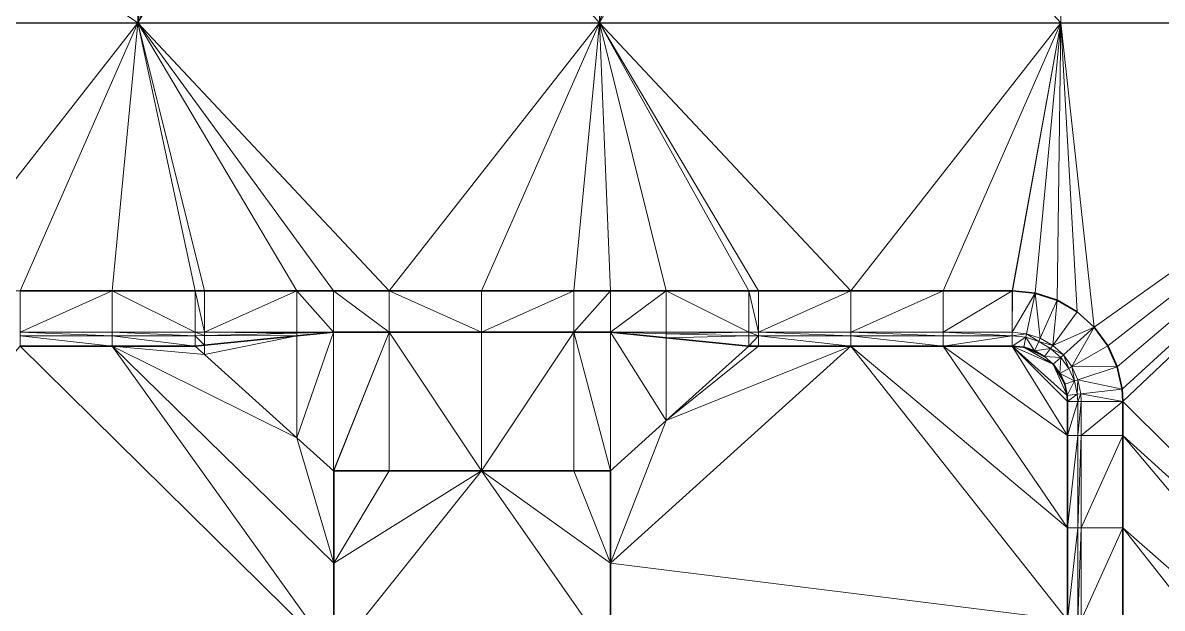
# Model space of a CAD drawing. Header units: metres. Extents: x 246428 to 246884, y 7418966 to 7419490.
# Drawn here: x 246678.76 to 246691.11, y 7419373.87 to 7419380.21 of the extents above; entities that cross this region are included whole.
import ezdxf

# ---------------------------------------------------------------- set-up
doc = ezdxf.new("R2010")
doc.units = ezdxf.units.M
doc.linetypes.add('blank name', pattern=[0])
doc.linetypes.add('HIDDEN', pattern=[9.525, 6.35, -3.175])
doc.layers.add('_12D_UNMAPPED', color=7, linetype='Continuous')
doc.layers.add('GRADELINES', color=250, linetype='HIDDEN', lineweight=25)
doc.layers.add('MISC_PATHS', color=7, linetype='Continuous', lineweight=35)
for name, color, linetype, lineweight, true_color in [('KERB_BACK', 7, 'Continuous', 35, 0x5fd2ff), ('KERB_LINE', 7, 'Continuous', 18, 0xb9b9b9), ('KERB_LIP', 7, 'Continuous', 35, 0x5fd2ff), ('KERB_TOP', 7, 'Continuous', 18, 0xb9b9b9)]:
    doc.layers.add(name, color=color, linetype=linetype, lineweight=lineweight, true_color=true_color)

msp = doc.modelspace()

# ---------------------------------------------------------------- linework, layer by layer
at = {"layer": '_12D_UNMAPPED', "color": 1, "linetype": 'blank name', "lineweight": 0}
for points in [[(246680.629, 7419376.705, 34.604), (246680.629, 7419376.705, 34.604), (246680.629, 7419376.815, 34.604), (246680.629, 7419376.855, 34.454), (246680.629, 7419377.305, 34.479)], [(246680.732, 7419376.613, 34.606), (246680.732, 7419376.716, 34.595), (246680.732, 7419376.818, 34.595), (246680.732, 7419376.855, 34.456), (246680.732, 7419377.305, 34.481)], [(246681.732, 7419375.713, 34.624), (246681.732, 7419376.816, 34.514), (246681.732, 7419376.845, 34.514), (246681.732, 7419376.855, 34.474), (246681.732, 7419377.305, 34.499)], [(246682.129, 7419375.355, 34.631), (246682.129, 7419376.855, 34.481), (246682.129, 7419376.855, 34.481), (246682.129, 7419376.855, 34.481), (246682.129, 7419377.305, 34.506)], [(246682.129, 7419375.355, 34.631), (246682.129, 7419376.855, 34.481), (246682.129, 7419376.855, 34.481), (246682.129, 7419376.855, 34.481), (246682.129, 7419377.305, 34.506)], [(246682.732, 7419375.355, 34.642), (246682.732, 7419376.855, 34.492), (246682.732, 7419376.855, 34.492), (246682.732, 7419376.855, 34.492), (246682.732, 7419377.305, 34.517)], [(246683.732, 7419375.355, 34.66), (246683.732, 7419376.855, 34.51), (246683.732, 7419376.855, 34.51), (246683.732, 7419376.855, 34.51), (246683.732, 7419377.305, 34.535)], [(246684.732, 7419375.355, 34.679), (246684.732, 7419376.855, 34.529), (246684.732, 7419376.855, 34.529), (246684.732, 7419376.855, 34.529), (246684.732, 7419377.305, 34.554)], [(246685.129, 7419375.355, 34.686), (246685.129, 7419376.855, 34.536), (246685.129, 7419376.855, 34.536), (246685.129, 7419376.855, 34.536), (246685.129, 7419377.305, 34.561)], [(246685.129, 7419375.355, 34.686), (246685.129, 7419376.855, 34.536), (246685.129, 7419376.855, 34.536), (246685.129, 7419376.855, 34.536), (246685.129, 7419377.305, 34.561)], [(246685.732, 7419375.898, 34.697), (246685.732, 7419376.795, 34.607), (246685.732, 7419376.839, 34.607), (246685.732, 7419376.855, 34.547), (246685.732, 7419377.305, 34.572)], [(246686.629, 7419376.705, 34.713), (246686.629, 7419376.705, 34.713), (246686.629, 7419376.815, 34.713), (246686.629, 7419376.855, 34.563), (246686.629, 7419377.305, 34.588)]]:
    msp.add_polyline3d(points, dxfattribs=at)
at = {"layer": '_12D_UNMAPPED', "color": 3, "linetype": 'blank name', "lineweight": 0}
for points in [[(246680.008, 7419383.555, 34.53), (246680.008, 7419380.205, 34.496), (246675.008, 7419383.555, 34.439)], [(246680.008, 7419380.205, 34.496), (246675.008, 7419380.205, 34.405), (246675.008, 7419383.555, 34.439)], [(246680.008, 7419380.205, 34.496), (246680.008, 7419383.555, 34.53), (246680.329, 7419383.555, 34.536)], [(246680.008, 7419380.205, 34.496), (246680.329, 7419383.555, 34.536), (246680.582, 7419383.555, 34.54)], [(246680.008, 7419380.205, 34.496), (246680.582, 7419383.555, 34.54), (246681.582, 7419383.555, 34.559)], [(246685.008, 7419380.205, 34.588), (246680.008, 7419380.205, 34.496), (246682.029, 7419383.555, 34.567)], [(246680.008, 7419380.205, 34.496), (246681.582, 7419383.555, 34.559), (246682.029, 7419383.555, 34.567)], [(246685.008, 7419380.205, 34.588), (246682.029, 7419383.555, 34.567), (246685.008, 7419383.555, 34.621)], [(246685.008, 7419380.205, 34.588), (246685.229, 7419383.555, 34.625), (246686.045, 7419383.555, 34.64)], [(246685.008, 7419380.205, 34.588), (246685.008, 7419383.555, 34.621), (246685.229, 7419383.555, 34.625)], [(246685.008, 7419380.205, 34.588), (246686.045, 7419383.555, 34.64), (246686.929, 7419383.555, 34.656)], [(246690.008, 7419380.205, 34.679), (246685.008, 7419380.205, 34.588), (246686.929, 7419383.555, 34.656)], [(246690.008, 7419383.555, 34.712), (246690.008, 7419380.205, 34.679), (246686.929, 7419383.555, 34.656)], [(246695.008, 7419380.205, 34.77), (246690.008, 7419383.555, 34.712), (246695.008, 7419383.555, 34.804)], [(246695.008, 7419380.205, 34.77), (246690.008, 7419380.205, 34.679), (246690.008, 7419383.555, 34.712)], [(246675.008, 7419380.205, 34.405), (246680.008, 7419380.205, 34.496), (246677.732, 7419377.305, 34.426)], [(246680.008, 7419380.205, 34.496), (246678.732, 7419377.305, 34.444), (246677.732, 7419377.305, 34.426)], [(246680.008, 7419380.205, 34.496), (246679.732, 7419377.305, 34.462), (246678.732, 7419377.305, 34.444)], [(246680.008, 7419380.205, 34.496), (246680.629, 7419377.305, 34.479), (246679.732, 7419377.305, 34.462)], [(246680.008, 7419380.205, 34.496), (246681.732, 7419377.305, 34.499), (246680.732, 7419377.305, 34.481)], [(246680.008, 7419380.205, 34.496), (246682.129, 7419377.305, 34.506), (246682.129, 7419377.305, 34.506)], [(246680.008, 7419380.205, 34.496), (246685.008, 7419380.205, 34.588), (246682.732, 7419377.305, 34.517)], [(246680.008, 7419380.205, 34.496), (246682.732, 7419377.305, 34.517), (246682.129, 7419377.305, 34.506)], [(246680.008, 7419380.205, 34.496), (246682.129, 7419377.305, 34.506), (246681.732, 7419377.305, 34.499)], [(246680.008, 7419380.205, 34.496), (246680.732, 7419377.305, 34.481), (246680.629, 7419377.305, 34.479)], [(246680.008, 7419380.205, 34.496), (246680.629, 7419377.305, 34.479), (246680.629, 7419377.305, 34.479)], [(246685.008, 7419380.205, 34.588), (246683.732, 7419377.305, 34.535), (246682.732, 7419377.305, 34.517)], [(246683.732, 7419377.305, 34.535), (246685.008, 7419380.205, 34.588), (246684.732, 7419377.305, 34.554)], [(246685.008, 7419380.205, 34.588), (246685.129, 7419377.305, 34.561), (246684.732, 7419377.305, 34.554)], [(246685.008, 7419380.205, 34.588), (246690.008, 7419380.205, 34.679), (246687.732, 7419377.305, 34.608)], [(246685.008, 7419380.205, 34.588), (246687.732, 7419377.305, 34.608), (246686.732, 7419377.305, 34.59)], [(246685.008, 7419380.205, 34.588), (246686.732, 7419377.305, 34.59), (246686.629, 7419377.305, 34.588)], [(246685.008, 7419380.205, 34.588), (246686.629, 7419377.305, 34.588), (246686.629, 7419377.305, 34.588)], [(246685.008, 7419380.205, 34.588), (246686.629, 7419377.305, 34.588), (246685.732, 7419377.305, 34.572)], [(246685.008, 7419380.205, 34.588), (246685.732, 7419377.305, 34.572), (246685.129, 7419377.305, 34.561)], [(246685.008, 7419380.205, 34.588), (246685.129, 7419377.305, 34.561), (246685.129, 7419377.305, 34.561)], [(246690.008, 7419380.205, 34.679), (246688.732, 7419377.305, 34.627), (246687.732, 7419377.305, 34.608)], [(246690.008, 7419380.205, 34.679), (246689.479, 7419377.305, 34.64), (246688.732, 7419377.305, 34.627)], [(246690.008, 7419380.205, 34.679), (246689.482, 7419377.305, 34.64), (246689.479, 7419377.305, 34.64)], [(246690.008, 7419380.205, 34.679), (246689.73, 7419377.279, 34.645), (246689.482, 7419377.305, 34.64)], [(246690.008, 7419380.205, 34.679), (246689.967, 7419377.202, 34.648), (246689.73, 7419377.279, 34.645)], [(246690.008, 7419380.205, 34.679), (246690.184, 7419377.077, 34.651), (246689.967, 7419377.202, 34.648)], [(246690.008, 7419380.205, 34.679), (246695.008, 7419380.205, 34.77), (246690.369, 7419376.91, 34.652)], [(246690.008, 7419380.205, 34.679), (246690.369, 7419376.91, 34.652), (246690.184, 7419377.077, 34.651)], [(246695.008, 7419380.205, 34.77), (246690.517, 7419376.709, 34.653), (246690.369, 7419376.91, 34.652)], [(246695.008, 7419380.205, 34.77), (246690.619, 7419376.481, 34.652), (246690.517, 7419376.709, 34.653)], [(246695.008, 7419380.205, 34.77), (246690.672, 7419376.238, 34.651), (246690.619, 7419376.481, 34.652)], [(246695.008, 7419380.205, 34.77), (246690.679, 7419376.105, 34.65), (246690.672, 7419376.238, 34.651)], [(246695.008, 7419380.205, 34.77), (246694.911, 7419371.905, 34.685), (246690.679, 7419376.105, 34.65)], [(246679.732, 7419377.305, 34.462), (246679.732, 7419376.855, 34.437), (246678.732, 7419376.855, 34.419)], [(246678.732, 7419377.305, 34.444), (246679.732, 7419377.305, 34.462), (246678.732, 7419376.855, 34.419)], [(246679.732, 7419377.305, 34.462), (246680.629, 7419377.305, 34.479), (246680.629, 7419376.855, 34.454)], [(246679.732, 7419377.305, 34.462), (246680.629, 7419376.855, 34.454), (246679.732, 7419376.855, 34.437)], [(246680.629, 7419377.305, 34.479), (246680.629, 7419377.305, 34.479), (246680.629, 7419376.855, 34.454)], [(246680.629, 7419377.305, 34.479), (246680.732, 7419377.305, 34.481), (246680.732, 7419376.855, 34.456)], [(246680.629, 7419377.305, 34.479), (246680.732, 7419376.855, 34.456), (246680.629, 7419376.855, 34.454)], [(246680.629, 7419377.305, 34.479), (246680.629, 7419376.855, 34.454), (246680.629, 7419376.855, 34.454)], [(246680.732, 7419377.305, 34.481), (246681.732, 7419377.305, 34.499), (246680.732, 7419376.855, 34.456)], [(246681.732, 7419377.305, 34.499), (246681.732, 7419376.855, 34.474), (246680.732, 7419376.855, 34.456)], [(246681.732, 7419376.855, 34.474), (246681.732, 7419377.305, 34.499), (246682.129, 7419376.855, 34.481)], [(246681.732, 7419377.305, 34.499), (246682.129, 7419377.305, 34.506), (246682.129, 7419376.855, 34.481)], [(246682.129, 7419377.305, 34.506), (246682.129, 7419377.305, 34.506), (246682.129, 7419376.855, 34.481)], [(246682.129, 7419377.305, 34.506), (246682.732, 7419377.305, 34.517), (246682.732, 7419376.855, 34.492)], [(246682.129, 7419377.305, 34.506), (246682.129, 7419376.855, 34.481), (246682.129, 7419376.855, 34.481)], [(246682.129, 7419377.305, 34.506), (246682.732, 7419376.855, 34.492), (246682.129, 7419376.855, 34.481)], [(246682.732, 7419377.305, 34.517), (246683.732, 7419377.305, 34.535), (246683.732, 7419376.855, 34.51)], [(246682.732, 7419377.305, 34.517), (246683.732, 7419376.855, 34.51), (246682.732, 7419376.855, 34.492)], [(246683.732, 7419376.855, 34.51), (246683.732, 7419377.305, 34.535), (246684.732, 7419377.305, 34.554)], [(246683.732, 7419376.855, 34.51), (246684.732, 7419377.305, 34.554), (246684.732, 7419376.855, 34.529)], [(246684.732, 7419377.305, 34.554), (246685.129, 7419377.305, 34.561), (246684.732, 7419376.855, 34.529)], [(246685.129, 7419377.305, 34.561), (246685.129, 7419376.855, 34.536), (246684.732, 7419376.855, 34.529)], [(246685.129, 7419377.305, 34.561), (246685.732, 7419377.305, 34.572), (246685.129, 7419376.855, 34.536)], [(246685.732, 7419377.305, 34.572), (246685.732, 7419376.855, 34.547), (246685.129, 7419376.855, 34.536)], [(246685.129, 7419377.305, 34.561), (246685.129, 7419377.305, 34.561), (246685.129, 7419376.855, 34.536)], [(246685.129, 7419377.305, 34.561), (246685.129, 7419376.855, 34.536), (246685.129, 7419376.855, 34.536)], [(246685.732, 7419377.305, 34.572), (246686.629, 7419377.305, 34.588), (246686.629, 7419376.855, 34.563)], [(246685.732, 7419377.305, 34.572), (246686.629, 7419376.855, 34.563), (246685.732, 7419376.855, 34.547)], [(246686.629, 7419377.305, 34.588), (246686.732, 7419377.305, 34.59), (246686.732, 7419376.855, 34.565)], [(246686.629, 7419377.305, 34.588), (246686.629, 7419377.305, 34.588), (246686.629, 7419376.855, 34.563)], [(246686.629, 7419377.305, 34.588), (246686.732, 7419376.855, 34.565), (246686.629, 7419376.855, 34.563)], [(246686.629, 7419377.305, 34.588), (246686.629, 7419376.855, 34.563), (246686.629, 7419376.855, 34.563)], [(246686.732, 7419377.305, 34.59), (246687.732, 7419377.305, 34.608), (246686.732, 7419376.855, 34.565)], [(246687.732, 7419377.305, 34.608), (246687.732, 7419376.855, 34.583), (246686.732, 7419376.855, 34.565)], [(246687.732, 7419377.305, 34.608), (246688.732, 7419377.305, 34.627), (246687.732, 7419376.855, 34.583)], [(246688.732, 7419377.305, 34.627), (246688.732, 7419376.855, 34.602), (246687.732, 7419376.855, 34.583)], [(246689.479, 7419377.305, 34.64), (246689.479, 7419376.855, 34.615), (246688.732, 7419376.855, 34.602)], [(246688.732, 7419377.305, 34.627), (246689.479, 7419377.305, 34.64), (246688.732, 7419376.855, 34.602)], [(246689.479, 7419377.305, 34.64), (246689.482, 7419377.305, 34.64), (246689.479, 7419376.855, 34.615)], [(246689.482, 7419377.305, 34.64), (246689.481, 7419376.855, 34.615), (246689.479, 7419376.855, 34.615)], [(246689.482, 7419377.305, 34.64), (246689.73, 7419377.279, 34.645), (246689.481, 7419376.855, 34.615)], [(246689.73, 7419377.279, 34.645), (246689.636, 7419376.839, 34.62), (246689.481, 7419376.855, 34.615)], [(246689.73, 7419377.279, 34.645), (246689.784, 7419376.791, 34.623), (246689.636, 7419376.839, 34.62)], [(246689.73, 7419377.279, 34.645), (246689.967, 7419377.202, 34.648), (246689.784, 7419376.791, 34.623)], [(246689.967, 7419377.202, 34.648), (246689.92, 7419376.713, 34.626), (246689.784, 7419376.791, 34.623)], [(246689.967, 7419377.202, 34.648), (246690.184, 7419377.077, 34.651), (246689.92, 7419376.713, 34.626)], [(246690.184, 7419377.077, 34.651), (246690.369, 7419376.91, 34.652), (246689.92, 7419376.713, 34.626)], [(246690.369, 7419376.91, 34.652), (246690.036, 7419376.609, 34.627), (246689.92, 7419376.713, 34.626)], [(246690.369, 7419376.91, 34.652), (246690.128, 7419376.483, 34.628), (246690.036, 7419376.609, 34.627)], [(246690.369, 7419376.91, 34.652), (246690.517, 7419376.709, 34.653), (246690.128, 7419376.483, 34.628)], [(246678.732, 7419376.855, 34.419), (246679.732, 7419376.815, 34.587), (246678.732, 7419376.815, 34.569)], [(246678.732, 7419376.855, 34.419), (246679.732, 7419376.855, 34.437), (246679.732, 7419376.815, 34.587)], [(246678.732, 7419376.815, 34.569), (246679.732, 7419376.705, 34.587), (246678.732, 7419376.705, 34.569)], [(246678.732, 7419376.815, 34.569), (246679.732, 7419376.815, 34.587), (246679.732, 7419376.705, 34.587)], [(246679.732, 7419376.855, 34.437), (246680.629, 7419376.815, 34.604), (246679.732, 7419376.815, 34.587)], [(246679.732, 7419376.855, 34.437), (246680.629, 7419376.855, 34.454), (246680.629, 7419376.815, 34.604)], [(246679.732, 7419376.815, 34.587), (246680.629, 7419376.705, 34.604), (246679.732, 7419376.705, 34.587)], [(246679.732, 7419376.815, 34.587), (246680.629, 7419376.815, 34.604), (246680.629, 7419376.705, 34.604)], [(246680.629, 7419376.855, 34.454), (246680.629, 7419376.855, 34.454), (246680.629, 7419376.815, 34.604)], [(246680.629, 7419376.855, 34.454), (246680.732, 7419376.855, 34.456), (246680.732, 7419376.818, 34.595)], [(246680.629, 7419376.855, 34.454), (246680.732, 7419376.818, 34.595), (246680.629, 7419376.815, 34.604)], [(246680.629, 7419376.855, 34.454), (246680.629, 7419376.815, 34.604), (246680.629, 7419376.815, 34.604)], [(246680.629, 7419376.815, 34.604), (246680.732, 7419376.818, 34.595), (246680.732, 7419376.716, 34.595)], [(246680.629, 7419376.815, 34.604), (246680.629, 7419376.815, 34.604), (246680.629, 7419376.705, 34.604)], [(246680.629, 7419376.815, 34.604), (246680.732, 7419376.716, 34.595), (246680.629, 7419376.705, 34.604)], [(246680.629, 7419376.815, 34.604), (246680.629, 7419376.705, 34.604), (246680.629, 7419376.705, 34.604)], [(246680.732, 7419376.855, 34.456), (246681.732, 7419376.845, 34.514), (246680.732, 7419376.818, 34.595)], [(246680.732, 7419376.855, 34.456), (246681.732, 7419376.855, 34.474), (246681.732, 7419376.845, 34.514)], [(246680.732, 7419376.818, 34.595), (246681.732, 7419376.845, 34.514), (246681.732, 7419376.816, 34.514)], [(246680.732, 7419376.818, 34.595), (246681.732, 7419376.816, 34.514), (246680.732, 7419376.716, 34.595)], [(246680.732, 7419376.716, 34.595), (246681.732, 7419376.816, 34.514), (246680.732, 7419376.613, 34.606)], [(246681.732, 7419376.816, 34.514), (246681.732, 7419375.713, 34.624), (246680.732, 7419376.613, 34.606)], [(246681.732, 7419376.855, 34.474), (246682.129, 7419376.855, 34.481), (246681.732, 7419376.845, 34.514)], [(246681.732, 7419376.845, 34.514), (246682.129, 7419376.855, 34.481), (246681.732, 7419376.816, 34.514)], [(246681.732, 7419376.816, 34.514), (246682.129, 7419376.855, 34.481), (246681.732, 7419375.713, 34.624)], [(246682.129, 7419376.855, 34.481), (246682.129, 7419375.355, 34.631), (246681.732, 7419375.713, 34.624)], [(246682.129, 7419376.855, 34.481), (246681.732, 7419376.816, 34.514), (246682.129, 7419376.855, 34.481)], [(246682.129, 7419376.855, 34.481), (246682.129, 7419376.855, 34.481), (246682.129, 7419376.855, 34.481)], [(246682.129, 7419376.855, 34.481), (246682.129, 7419376.855, 34.481), (246682.129, 7419375.355, 34.631)], [(246682.129, 7419376.855, 34.481), (246682.732, 7419376.855, 34.492), (246682.129, 7419375.355, 34.631)], [(246682.129, 7419375.355, 34.631), (246682.129, 7419375.355, 34.631), (246682.129, 7419376.855, 34.481)], [(246682.129, 7419375.355, 34.631), (246682.732, 7419376.855, 34.492), (246682.13, 7419375.355, 34.631)], [(246682.732, 7419376.855, 34.492), (246682.129, 7419376.855, 34.481), (246682.732, 7419376.855, 34.492)], [(246682.732, 7419376.855, 34.492), (246682.129, 7419376.855, 34.481), (246682.129, 7419376.855, 34.481)], [(246682.129, 7419376.855, 34.481), (246682.129, 7419376.855, 34.481), (246682.129, 7419376.855, 34.481)], [(246682.732, 7419376.855, 34.492), (246682.732, 7419375.355, 34.642), (246682.13, 7419375.355, 34.631)], [(246683.732, 7419376.855, 34.51), (246682.732, 7419376.855, 34.492), (246683.732, 7419376.855, 34.51)], [(246682.732, 7419376.855, 34.492), (246683.732, 7419376.855, 34.51), (246683.732, 7419375.355, 34.66)], [(246682.732, 7419376.855, 34.492), (246683.732, 7419375.355, 34.66), (246682.732, 7419375.355, 34.642)], [(246683.732, 7419376.855, 34.51), (246682.732, 7419376.855, 34.492), (246682.732, 7419376.855, 34.492)], [(246684.732, 7419376.855, 34.529), (246683.732, 7419376.855, 34.51), (246684.732, 7419376.855, 34.529)], [(246683.732, 7419376.855, 34.51), (246683.732, 7419376.855, 34.51), (246684.732, 7419376.855, 34.529)], [(246683.732, 7419375.355, 34.66), (246683.732, 7419376.855, 34.51), (246684.732, 7419376.855, 34.529)], [(246683.732, 7419375.355, 34.66), (246684.732, 7419376.855, 34.529), (246684.732, 7419375.355, 34.679)], [(246684.732, 7419376.855, 34.529), (246685.129, 7419376.855, 34.536), (246685.129, 7419375.355, 34.686)], [(246684.732, 7419376.855, 34.529), (246685.129, 7419375.355, 34.686), (246684.732, 7419375.355, 34.679)], [(246685.129, 7419376.855, 34.536), (246684.732, 7419376.855, 34.529), (246685.129, 7419376.855, 34.536)], [(246685.129, 7419376.855, 34.536), (246684.732, 7419376.855, 34.529), (246684.732, 7419376.855, 34.529)], [(246685.129, 7419376.855, 34.536), (246685.129, 7419376.855, 34.536), (246685.129, 7419376.855, 34.536)], [(246685.732, 7419376.795, 34.607), (246685.129, 7419376.855, 34.536), (246685.732, 7419376.839, 34.607)], [(246685.129, 7419376.855, 34.536), (246685.129, 7419376.855, 34.536), (246685.129, 7419376.855, 34.536)], [(246685.129, 7419376.855, 34.536), (246685.129, 7419376.855, 34.536), (246685.732, 7419376.795, 34.607)], [(246685.129, 7419376.855, 34.536), (246685.129, 7419376.855, 34.536), (246685.129, 7419376.855, 34.536)], [(246685.732, 7419376.795, 34.607), (246685.129, 7419376.855, 34.536), (246685.129, 7419376.855, 34.536)], [(246685.129, 7419376.855, 34.536), (246685.129, 7419376.855, 34.536), (246685.129, 7419376.855, 34.536)], [(246685.129, 7419375.355, 34.686), (246685.129, 7419376.855, 34.536), (246685.732, 7419375.898, 34.697)], [(246685.129, 7419375.355, 34.686), (246685.129, 7419376.855, 34.536), (246685.129, 7419375.355, 34.686)], [(246685.129, 7419376.855, 34.536), (246685.732, 7419376.795, 34.607), (246685.129, 7419376.855, 34.536)], [(246685.129, 7419376.855, 34.536), (246685.732, 7419376.795, 34.607), (246685.732, 7419375.898, 34.697)], [(246685.129, 7419376.855, 34.536), (246685.129, 7419376.855, 34.536), (246685.129, 7419375.355, 34.686)], [(246685.129, 7419376.855, 34.536), (246685.129, 7419376.855, 34.536), (246685.129, 7419376.855, 34.536)], [(246685.129, 7419376.855, 34.536), (246685.732, 7419376.855, 34.547), (246685.732, 7419376.839, 34.607)], [(246685.129, 7419376.855, 34.536), (246685.732, 7419376.839, 34.607), (246685.129, 7419376.855, 34.536)], [(246685.732, 7419376.855, 34.547), (246686.629, 7419376.855, 34.563), (246685.732, 7419376.839, 34.607)], [(246686.629, 7419376.855, 34.563), (246686.629, 7419376.815, 34.713), (246685.732, 7419376.839, 34.607)], [(246685.732, 7419376.839, 34.607), (246686.629, 7419376.815, 34.713), (246685.732, 7419376.795, 34.607)], [(246685.732, 7419376.795, 34.607), (246686.629, 7419376.815, 34.713), (246686.629, 7419376.705, 34.713)], [(246685.732, 7419376.795, 34.607), (246686.629, 7419376.705, 34.713), (246685.732, 7419375.898, 34.697)], [(246686.629, 7419376.855, 34.563), (246686.629, 7419376.855, 34.563), (246686.629, 7419376.815, 34.713)], [(246686.629, 7419376.855, 34.563), (246686.732, 7419376.855, 34.565), (246686.732, 7419376.815, 34.715)], [(246686.629, 7419376.855, 34.563), (246686.732, 7419376.815, 34.715), (246686.629, 7419376.815, 34.713)], [(246686.629, 7419376.855, 34.563), (246686.629, 7419376.815, 34.713), (246686.629, 7419376.815, 34.713)], [(246686.732, 7419376.815, 34.715), (246686.732, 7419376.705, 34.715), (246686.629, 7419376.705, 34.713)], [(246686.629, 7419376.815, 34.713), (246686.732, 7419376.815, 34.715), (246686.629, 7419376.705, 34.713)], [(246686.629, 7419376.815, 34.713), (246686.629, 7419376.815, 34.713), (246686.629, 7419376.705, 34.713)], [(246686.732, 7419376.855, 34.565), (246687.732, 7419376.855, 34.583), (246687.732, 7419376.815, 34.733)], [(246686.732, 7419376.855, 34.565), (246687.732, 7419376.815, 34.733), (246686.732, 7419376.815, 34.715)], [(246686.732, 7419376.815, 34.715), (246687.732, 7419376.815, 34.733), (246687.732, 7419376.705, 34.733)], [(246686.732, 7419376.815, 34.715), (246687.732, 7419376.705, 34.733), (246686.732, 7419376.705, 34.715)], [(246687.732, 7419376.855, 34.583), (246688.732, 7419376.855, 34.602), (246688.732, 7419376.815, 34.752)], [(246687.732, 7419376.855, 34.583), (246688.732, 7419376.815, 34.752), (246687.732, 7419376.815, 34.733)], [(246687.732, 7419376.815, 34.733), (246688.732, 7419376.815, 34.752), (246688.732, 7419376.705, 34.752)], [(246687.732, 7419376.815, 34.733), (246688.732, 7419376.705, 34.752), (246687.732, 7419376.705, 34.733)], [(246688.732, 7419376.855, 34.602), (246689.479, 7419376.815, 34.765), (246688.732, 7419376.815, 34.752)], [(246688.732, 7419376.855, 34.602), (246689.479, 7419376.855, 34.615), (246689.479, 7419376.815, 34.765)], [(246689.479, 7419376.815, 34.765), (246689.479, 7419376.705, 34.765), (246688.732, 7419376.705, 34.752)], [(246688.732, 7419376.815, 34.752), (246689.479, 7419376.815, 34.765), (246688.732, 7419376.705, 34.752)], [(246689.479, 7419376.855, 34.615), (246689.481, 7419376.815, 34.765), (246689.479, 7419376.815, 34.765)], [(246689.479, 7419376.855, 34.615), (246689.481, 7419376.855, 34.615), (246689.481, 7419376.815, 34.765)], [(246689.479, 7419376.815, 34.765), (246689.481, 7419376.815, 34.765), (246689.481, 7419376.705, 34.765)], [(246689.479, 7419376.815, 34.765), (246689.481, 7419376.705, 34.765), (246689.479, 7419376.705, 34.765)], [(246689.481, 7419376.855, 34.615), (246689.636, 7419376.839, 34.62), (246689.481, 7419376.815, 34.765)], [(246689.636, 7419376.839, 34.62), (246689.628, 7419376.8, 34.77), (246689.481, 7419376.815, 34.765)], [(246689.481, 7419376.815, 34.765), (246689.628, 7419376.8, 34.77), (246689.481, 7419376.705, 34.765)], [(246689.628, 7419376.8, 34.77), (246689.605, 7419376.692, 34.77), (246689.481, 7419376.705, 34.765)], [(246689.628, 7419376.8, 34.77), (246689.723, 7419376.653, 34.773), (246689.605, 7419376.692, 34.77)], [(246689.636, 7419376.839, 34.62), (246689.768, 7419376.754, 34.773), (246689.628, 7419376.8, 34.77)], [(246689.628, 7419376.8, 34.77), (246689.768, 7419376.754, 34.773), (246689.723, 7419376.653, 34.773)], [(246689.636, 7419376.839, 34.62), (246689.784, 7419376.791, 34.623), (246689.768, 7419376.754, 34.773)], [(246689.768, 7419376.754, 34.773), (246689.896, 7419376.68, 34.776), (246689.723, 7419376.653, 34.773)], [(246689.784, 7419376.791, 34.623), (246689.92, 7419376.713, 34.626), (246689.768, 7419376.754, 34.773)], [(246689.92, 7419376.713, 34.626), (246689.896, 7419376.68, 34.776), (246689.768, 7419376.754, 34.773)], [(246682.13, 7419373.355, 34.665), (246675.78, 7419373.343, 34.465), (246678.732, 7419376.705, 34.569)], [(246679.732, 7419376.705, 34.587), (246682.13, 7419373.355, 34.665), (246678.732, 7419376.705, 34.569)], [(246682.13, 7419374.355, 34.648), (246679.732, 7419376.705, 34.587), (246681.732, 7419375.713, 34.624)], [(246679.732, 7419376.705, 34.587), (246680.629, 7419376.705, 34.604), (246680.629, 7419376.705, 34.604)], [(246682.13, 7419374.355, 34.648), (246682.13, 7419373.355, 34.665), (246679.732, 7419376.705, 34.587)], [(246681.732, 7419375.713, 34.624), (246679.732, 7419376.705, 34.587), (246680.732, 7419376.613, 34.606)], [(246680.732, 7419376.613, 34.606), (246679.732, 7419376.705, 34.587), (246680.629, 7419376.705, 34.604)], [(246680.629, 7419376.705, 34.604), (246680.732, 7419376.716, 34.595), (246680.732, 7419376.613, 34.606)], [(246680.629, 7419376.705, 34.604), (246680.629, 7419376.705, 34.604), (246680.629, 7419376.705, 34.604)], [(246680.629, 7419376.705, 34.604), (246680.732, 7419376.613, 34.606), (246680.629, 7419376.705, 34.604)], [(246687.732, 7419376.705, 34.733), (246685.13, 7419374.355, 34.708), (246685.732, 7419375.898, 34.697)], [(246690.079, 7419373.738, 34.751), (246685.13, 7419374.355, 34.708), (246687.732, 7419376.705, 34.733)], [(246686.732, 7419376.705, 34.715), (246687.732, 7419376.705, 34.733), (246685.732, 7419375.898, 34.697)], [(246686.629, 7419376.705, 34.713), (246686.629, 7419376.705, 34.713), (246685.732, 7419375.898, 34.697)], [(246686.629, 7419376.705, 34.713), (246686.732, 7419376.705, 34.715), (246685.732, 7419375.898, 34.697)], [(246686.629, 7419376.705, 34.713), (246685.732, 7419375.898, 34.697), (246686.629, 7419376.705, 34.713)], [(246686.732, 7419376.705, 34.715), (246686.629, 7419376.705, 34.713), (246686.629, 7419376.705, 34.713)], [(246686.629, 7419376.705, 34.713), (246686.629, 7419376.705, 34.713), (246686.629, 7419376.705, 34.713)], [(246690.079, 7419374.738, 34.761), (246690.079, 7419373.738, 34.751), (246687.732, 7419376.705, 34.733)], [(246688.732, 7419376.705, 34.752), (246690.079, 7419374.738, 34.761), (246687.732, 7419376.705, 34.733)], [(246689.479, 7419376.705, 34.765), (246690.079, 7419375.738, 34.771), (246688.732, 7419376.705, 34.752)], [(246690.079, 7419375.738, 34.771), (246690.079, 7419374.738, 34.761), (246688.732, 7419376.705, 34.752)], [(246689.481, 7419376.705, 34.765), (246689.605, 7419376.692, 34.77), (246689.479, 7419376.705, 34.765)], [(246689.605, 7419376.692, 34.77), (246689.924, 7419376.508, 34.777), (246689.479, 7419376.705, 34.765)], [(246689.924, 7419376.508, 34.777), (246690.076, 7419376.171, 34.776), (246689.479, 7419376.705, 34.765)], [(246690.076, 7419376.171, 34.776), (246690.079, 7419376.105, 34.775), (246689.479, 7419376.705, 34.765)], [(246690.079, 7419376.105, 34.775), (246690.079, 7419375.738, 34.771), (246689.479, 7419376.705, 34.765)], [(246689.832, 7419376.591, 34.776), (246689.924, 7419376.508, 34.777), (246689.605, 7419376.692, 34.77)], [(246689.723, 7419376.653, 34.773), (246689.832, 7419376.591, 34.776), (246689.605, 7419376.692, 34.77)], [(246689.896, 7419376.68, 34.776), (246689.832, 7419376.591, 34.776), (246689.723, 7419376.653, 34.773)], [(246689.896, 7419376.68, 34.776), (246690.006, 7419376.582, 34.777), (246689.832, 7419376.591, 34.776)], [(246689.92, 7419376.713, 34.626), (246690.036, 7419376.609, 34.627), (246689.896, 7419376.68, 34.776)], [(246690.036, 7419376.609, 34.627), (246690.006, 7419376.582, 34.777), (246689.896, 7419376.68, 34.776)], [(246690.517, 7419376.709, 34.653), (246690.619, 7419376.481, 34.652), (246690.128, 7419376.483, 34.628)], [(246690.006, 7419376.582, 34.777), (246689.924, 7419376.508, 34.777), (246689.832, 7419376.591, 34.776)], [(246690.006, 7419376.582, 34.777), (246689.998, 7419376.407, 34.778), (246689.924, 7419376.508, 34.777)], [(246690.049, 7419376.293, 34.777), (246690.076, 7419376.171, 34.776), (246689.924, 7419376.508, 34.777)], [(246689.998, 7419376.407, 34.778), (246690.049, 7419376.293, 34.777), (246689.924, 7419376.508, 34.777)], [(246690.006, 7419376.582, 34.777), (246690.093, 7419376.462, 34.778), (246689.998, 7419376.407, 34.778)], [(246690.036, 7419376.609, 34.627), (246690.093, 7419376.462, 34.778), (246690.006, 7419376.582, 34.777)], [(246690.036, 7419376.609, 34.627), (246690.128, 7419376.483, 34.628), (246690.093, 7419376.462, 34.778)], [(246690.093, 7419376.462, 34.778), (246690.154, 7419376.328, 34.777), (246689.998, 7419376.407, 34.778)], [(246690.154, 7419376.328, 34.777), (246690.049, 7419376.293, 34.777), (246689.998, 7419376.407, 34.778)], [(246690.128, 7419376.483, 34.628), (246690.154, 7419376.328, 34.777), (246690.093, 7419376.462, 34.778)], [(246690.619, 7419376.481, 34.652), (246690.192, 7419376.34, 34.627), (246690.128, 7419376.483, 34.628)], [(246690.128, 7419376.483, 34.628), (246690.192, 7419376.34, 34.627), (246690.154, 7419376.328, 34.777)], [(246690.619, 7419376.481, 34.652), (246690.672, 7419376.238, 34.651), (246690.192, 7419376.34, 34.627)], [(246690.154, 7419376.328, 34.777), (246690.076, 7419376.171, 34.776), (246690.049, 7419376.293, 34.777)], [(246690.154, 7419376.328, 34.777), (246690.185, 7419376.184, 34.776), (246690.076, 7419376.171, 34.776)], [(246690.192, 7419376.34, 34.627), (246690.185, 7419376.184, 34.776), (246690.154, 7419376.328, 34.777)], [(246690.192, 7419376.34, 34.627), (246690.225, 7419376.188, 34.626), (246690.185, 7419376.184, 34.776)], [(246690.672, 7419376.238, 34.651), (246690.225, 7419376.188, 34.626), (246690.192, 7419376.34, 34.627)], [(246690.185, 7419376.184, 34.776), (246690.079, 7419376.105, 34.775), (246690.076, 7419376.171, 34.776)], [(246690.185, 7419376.184, 34.776), (246690.19, 7419376.105, 34.775), (246690.079, 7419376.105, 34.775)], [(246690.225, 7419376.188, 34.626), (246690.19, 7419376.105, 34.775), (246690.185, 7419376.184, 34.776)], [(246690.225, 7419376.188, 34.626), (246690.229, 7419376.105, 34.625), (246690.19, 7419376.105, 34.775)], [(246690.672, 7419376.238, 34.651), (246690.679, 7419376.105, 34.65), (246690.225, 7419376.188, 34.626)], [(246690.679, 7419376.105, 34.65), (246690.229, 7419376.105, 34.625), (246690.225, 7419376.188, 34.626)], [(246690.19, 7419376.105, 34.775), (246690.079, 7419375.738, 34.771), (246690.079, 7419376.105, 34.775)], [(246690.19, 7419376.105, 34.775), (246690.19, 7419375.738, 34.771), (246690.079, 7419375.738, 34.771)], [(246690.229, 7419376.105, 34.625), (246690.229, 7419375.738, 34.621), (246690.19, 7419375.738, 34.771)], [(246690.229, 7419376.105, 34.625), (246690.19, 7419375.738, 34.771), (246690.19, 7419376.105, 34.775)], [(246690.679, 7419376.105, 34.65), (246690.229, 7419375.738, 34.621), (246690.229, 7419376.105, 34.625)], [(246690.679, 7419376.105, 34.65), (246690.679, 7419375.738, 34.646), (246690.229, 7419375.738, 34.621)], [(246694.911, 7419371.905, 34.685), (246690.679, 7419375.738, 34.646), (246690.679, 7419376.105, 34.65)], [(246685.129, 7419375.355, 34.686), (246685.732, 7419375.898, 34.697), (246685.13, 7419375.355, 34.691)], [(246685.732, 7419375.898, 34.697), (246685.13, 7419374.355, 34.708), (246685.13, 7419375.355, 34.691)], [(246682.129, 7419375.355, 34.631), (246682.13, 7419374.355, 34.648), (246681.732, 7419375.713, 34.624)], [(246690.19, 7419374.738, 34.761), (246690.079, 7419374.738, 34.761), (246690.19, 7419375.738, 34.771)], [(246690.19, 7419375.738, 34.771), (246690.079, 7419374.738, 34.761), (246690.079, 7419375.738, 34.771)], [(246690.229, 7419374.738, 34.611), (246690.19, 7419374.738, 34.761), (246690.229, 7419375.738, 34.621)], [(246690.229, 7419375.738, 34.621), (246690.19, 7419374.738, 34.761), (246690.19, 7419375.738, 34.771)], [(246690.679, 7419374.738, 34.636), (246690.229, 7419374.738, 34.611), (246690.679, 7419375.738, 34.646)], [(246690.679, 7419375.738, 34.646), (246690.229, 7419374.738, 34.611), (246690.229, 7419375.738, 34.621)], [(246694.911, 7419371.905, 34.685), (246693.911, 7419371.905, 34.667), (246690.679, 7419375.738, 34.646)], [(246693.911, 7419371.905, 34.667), (246690.679, 7419374.738, 34.636), (246690.679, 7419375.738, 34.646)], [(246682.13, 7419374.355, 34.648), (246682.129, 7419375.355, 34.631), (246682.13, 7419375.355, 34.631)], [(246682.129, 7419375.355, 34.631), (246682.13, 7419374.355, 34.648), (246682.129, 7419375.355, 34.631)], [(246682.13, 7419373.355, 34.665), (246682.13, 7419374.355, 34.648), (246683.732, 7419375.355, 34.66)], [(246685.13, 7419373.355, 34.725), (246682.13, 7419373.355, 34.665), (246683.732, 7419375.355, 34.66)], [(246682.732, 7419375.355, 34.642), (246682.13, 7419374.355, 34.648), (246682.13, 7419375.355, 34.631)], [(246683.732, 7419375.355, 34.66), (246682.13, 7419374.355, 34.648), (246682.732, 7419375.355, 34.642)], [(246685.13, 7419374.355, 34.708), (246685.13, 7419373.355, 34.725), (246683.732, 7419375.355, 34.66)], [(246685.13, 7419374.355, 34.708), (246683.732, 7419375.355, 34.66), (246684.732, 7419375.355, 34.679)], [(246685.129, 7419375.355, 34.686), (246685.13, 7419374.355, 34.708), (246684.732, 7419375.355, 34.679)], [(246685.13, 7419374.355, 34.708), (246685.129, 7419375.355, 34.686), (246685.13, 7419375.355, 34.691)], [(246685.129, 7419375.355, 34.686), (246685.129, 7419375.355, 34.686), (246685.13, 7419375.355, 34.691)], [(246690.19, 7419374.738, 34.761), (246690.19, 7419373.738, 34.751), (246690.079, 7419373.738, 34.751)], [(246690.19, 7419374.738, 34.761), (246690.079, 7419373.738, 34.751), (246690.079, 7419374.738, 34.761)], [(246690.229, 7419374.738, 34.611), (246690.229, 7419373.738, 34.601), (246690.19, 7419373.738, 34.751)], [(246690.229, 7419374.738, 34.611), (246690.19, 7419373.738, 34.751), (246690.19, 7419374.738, 34.761)], [(246690.679, 7419374.738, 34.636), (246690.229, 7419373.738, 34.601), (246690.229, 7419374.738, 34.611)], [(246690.679, 7419374.738, 34.636), (246690.679, 7419373.738, 34.626), (246690.229, 7419373.738, 34.601)], [(246692.911, 7419371.905, 34.649), (246690.679, 7419373.738, 34.626), (246690.679, 7419374.738, 34.636)], [(246693.911, 7419371.905, 34.667), (246692.911, 7419371.905, 34.649), (246690.679, 7419374.738, 34.636)], [(246685.13, 7419374.355, 34.708), (246690.079, 7419373.738, 34.751), (246685.13, 7419373.355, 34.725)]]:
    msp.add_3dface(points, dxfattribs=at)
at = {"layer": 'GRADELINES'}
msp.add_polyline3d([(246635.008, 7419380.205, 33.699), (246640.008, 7419380.205, 33.768), (246641.752, 7419380.205, 33.798), (246645.008, 7419380.205, 33.858), (246645.008, 7419380.205, 33.858), (246650.008, 7419380.205, 33.949), (246653.179, 7419380.205, 34.007), (246653.18, 7419380.205, 34.007), (246653.18, 7419380.205, 34.007), (246655.008, 7419380.205, 34.04), (246660.008, 7419380.205, 34.131), (246665.008, 7419380.205, 34.223), (246670.008, 7419380.205, 34.314), (246675.008, 7419380.205, 34.405), (246680.008, 7419380.205, 34.496), (246685.008, 7419380.205, 34.588), (246690.008, 7419380.205, 34.679), (246695.008, 7419380.205, 34.77), (246700.008, 7419380.205, 34.861)], dxfattribs=at)
at = {"layer": 'KERB_BACK'}
for points in [[(246690.079, 7419373.738, 34.751), (246690.079, 7419374.738, 34.761), (246690.079, 7419375.738, 34.771), (246690.079, 7419376.105, 34.775), (246690.076, 7419376.171, 34.776), (246690.049, 7419376.293, 34.777), (246689.998, 7419376.407, 34.778), (246689.924, 7419376.508, 34.777), (246689.832, 7419376.591, 34.776), (246689.723, 7419376.653, 34.773), (246689.605, 7419376.692, 34.77), (246689.481, 7419376.705, 34.765), (246689.479, 7419376.705, 34.765), (246688.732, 7419376.705, 34.752), (246687.732, 7419376.705, 34.733), (246686.732, 7419376.705, 34.715), (246686.629, 7419376.705, 34.713), (246686.629, 7419376.705, 34.713), (246685.732, 7419376.795, 34.607), (246685.129, 7419376.855, 34.536), (246685.129, 7419376.855, 34.536), (246684.732, 7419376.855, 34.529), (246683.732, 7419376.855, 34.51), (246682.732, 7419376.855, 34.492), (246682.129, 7419376.855, 34.481), (246682.129, 7419376.855, 34.481), (246681.732, 7419376.816, 34.514), (246680.732, 7419376.716, 34.595), (246680.629, 7419376.705, 34.604), (246680.629, 7419376.705, 34.604), (246679.732, 7419376.705, 34.587), (246678.732, 7419376.705, 34.569)], [(246686.629, 7419376.705, 34.713), (246685.732, 7419376.795, 34.607), (246685.129, 7419376.855, 34.536), (246685.129, 7419376.855, 34.536), (246684.732, 7419376.855, 34.529), (246683.732, 7419376.855, 34.51), (246682.732, 7419376.855, 34.492), (246682.129, 7419376.855, 34.481), (246682.129, 7419376.855, 34.481), (246681.732, 7419376.816, 34.514), (246680.732, 7419376.716, 34.595), (246680.629, 7419376.705, 34.604)]]:
    msp.add_polyline3d(points, dxfattribs=at)
at = {"layer": 'KERB_LINE'}
for points in [[(246690.229, 7419373.738, 34.601), (246690.229, 7419374.738, 34.611), (246690.229, 7419375.738, 34.621), (246690.229, 7419376.105, 34.625), (246690.225, 7419376.188, 34.626), (246690.192, 7419376.34, 34.627), (246690.128, 7419376.483, 34.628), (246690.036, 7419376.609, 34.627), (246689.92, 7419376.713, 34.626), (246689.784, 7419376.791, 34.623), (246689.636, 7419376.839, 34.62), (246689.481, 7419376.855, 34.615), (246689.479, 7419376.855, 34.615), (246688.732, 7419376.855, 34.602), (246687.732, 7419376.855, 34.583), (246686.732, 7419376.855, 34.565), (246686.629, 7419376.855, 34.563), (246686.629, 7419376.855, 34.563), (246685.732, 7419376.855, 34.547), (246685.129, 7419376.855, 34.536), (246685.129, 7419376.855, 34.536), (246684.732, 7419376.855, 34.529), (246683.732, 7419376.855, 34.51), (246682.732, 7419376.855, 34.492), (246682.129, 7419376.855, 34.481), (246682.129, 7419376.855, 34.481), (246681.732, 7419376.855, 34.474), (246680.732, 7419376.855, 34.456), (246680.629, 7419376.855, 34.454), (246680.629, 7419376.855, 34.454), (246679.732, 7419376.855, 34.437), (246678.732, 7419376.855, 34.419)], [(246686.629, 7419376.855, 34.563), (246685.732, 7419376.855, 34.547), (246685.129, 7419376.855, 34.536), (246685.129, 7419376.855, 34.536), (246684.732, 7419376.855, 34.529), (246683.732, 7419376.855, 34.51), (246682.732, 7419376.855, 34.492), (246682.129, 7419376.855, 34.481), (246682.129, 7419376.855, 34.481), (246681.732, 7419376.855, 34.474), (246680.732, 7419376.855, 34.456), (246680.629, 7419376.855, 34.454)]]:
    msp.add_polyline3d(points, dxfattribs=at)
at = {"layer": 'KERB_LIP'}
for points in [[(246690.679, 7419373.738, 34.626), (246690.679, 7419374.738, 34.636), (246690.679, 7419375.738, 34.646), (246690.679, 7419376.105, 34.65), (246690.672, 7419376.238, 34.651), (246690.619, 7419376.481, 34.652), (246690.517, 7419376.709, 34.653), (246690.369, 7419376.91, 34.652), (246690.184, 7419377.077, 34.651), (246689.967, 7419377.202, 34.648), (246689.73, 7419377.279, 34.645), (246689.482, 7419377.305, 34.64), (246689.479, 7419377.305, 34.64), (246688.732, 7419377.305, 34.627), (246687.732, 7419377.305, 34.608), (246686.732, 7419377.305, 34.59), (246686.629, 7419377.305, 34.588), (246686.629, 7419377.305, 34.588), (246685.732, 7419377.305, 34.572), (246685.129, 7419377.305, 34.561), (246685.129, 7419377.305, 34.561), (246684.732, 7419377.305, 34.554), (246683.732, 7419377.305, 34.535), (246682.732, 7419377.305, 34.517), (246682.129, 7419377.305, 34.506), (246682.129, 7419377.305, 34.506), (246681.732, 7419377.305, 34.499), (246680.732, 7419377.305, 34.481), (246680.629, 7419377.305, 34.479), (246680.629, 7419377.305, 34.479), (246679.732, 7419377.305, 34.462), (246678.732, 7419377.305, 34.444)], [(246686.629, 7419377.305, 34.588), (246685.732, 7419377.305, 34.572), (246685.129, 7419377.305, 34.561), (246685.129, 7419377.305, 34.561), (246684.732, 7419377.305, 34.554), (246683.732, 7419377.305, 34.535), (246682.732, 7419377.305, 34.517), (246682.129, 7419377.305, 34.506), (246682.129, 7419377.305, 34.506), (246681.732, 7419377.305, 34.499), (246680.732, 7419377.305, 34.481), (246680.629, 7419377.305, 34.479)]]:
    msp.add_polyline3d(points, dxfattribs=at)
at = {"layer": 'KERB_TOP'}
for points in [[(246690.19, 7419373.738, 34.751), (246690.19, 7419374.738, 34.761), (246690.19, 7419375.738, 34.771), (246690.19, 7419376.105, 34.775), (246690.185, 7419376.184, 34.776), (246690.154, 7419376.328, 34.777), (246690.093, 7419376.462, 34.778), (246690.006, 7419376.582, 34.777), (246689.896, 7419376.68, 34.776), (246689.768, 7419376.754, 34.773), (246689.628, 7419376.8, 34.77), (246689.481, 7419376.815, 34.765), (246689.479, 7419376.815, 34.765), (246688.732, 7419376.815, 34.752), (246687.732, 7419376.815, 34.733), (246686.732, 7419376.815, 34.715), (246686.629, 7419376.815, 34.713), (246686.629, 7419376.815, 34.713), (246685.732, 7419376.839, 34.607), (246685.129, 7419376.855, 34.536), (246685.129, 7419376.855, 34.536), (246684.732, 7419376.855, 34.529), (246683.732, 7419376.855, 34.51), (246682.732, 7419376.855, 34.492), (246682.129, 7419376.855, 34.481), (246682.129, 7419376.855, 34.481), (246681.732, 7419376.845, 34.514), (246680.732, 7419376.818, 34.595), (246680.629, 7419376.815, 34.604), (246680.629, 7419376.815, 34.604), (246679.732, 7419376.815, 34.587), (246678.732, 7419376.815, 34.569)], [(246686.629, 7419376.815, 34.713), (246685.732, 7419376.839, 34.607), (246685.129, 7419376.855, 34.536), (246685.129, 7419376.855, 34.536), (246684.732, 7419376.855, 34.529), (246683.732, 7419376.855, 34.51), (246682.732, 7419376.855, 34.492), (246682.129, 7419376.855, 34.481), (246682.129, 7419376.855, 34.481), (246681.732, 7419376.845, 34.514), (246680.732, 7419376.818, 34.595), (246680.629, 7419376.815, 34.604)]]:
    msp.add_polyline3d(points, dxfattribs=at)
at = {"layer": 'MISC_PATHS'}
for points in [[(246686.629, 7419376.705, 34.713), (246685.732, 7419375.898, 34.697), (246685.129, 7419375.355, 34.686), (246685.129, 7419375.355, 34.686), (246684.732, 7419375.355, 34.679), (246683.732, 7419375.355, 34.66), (246682.732, 7419375.355, 34.642), (246682.129, 7419375.355, 34.631), (246682.129, 7419375.355, 34.631), (246681.732, 7419375.713, 34.624), (246680.732, 7419376.613, 34.606), (246680.629, 7419376.705, 34.604)], [(246686.629, 7419376.705, 34.713), (246685.732, 7419375.898, 34.697), (246685.129, 7419375.355, 34.686), (246685.129, 7419375.355, 34.686), (246684.732, 7419375.355, 34.679), (246683.732, 7419375.355, 34.66), (246682.732, 7419375.355, 34.642), (246682.129, 7419375.355, 34.631), (246682.129, 7419375.355, 34.631), (246681.732, 7419375.713, 34.624), (246680.732, 7419376.613, 34.606), (246680.629, 7419376.705, 34.604)], [(246682.13, 7419375.355, 34.631), (246682.13, 7419374.355, 34.648), (246682.13, 7419373.355, 34.665), (246682.13, 7419372.355, 34.681), (246682.13, 7419371.355, 34.698), (246682.13, 7419371.074, 34.703)], [(246685.13, 7419375.355, 34.691), (246685.13, 7419374.355, 34.708), (246685.13, 7419373.355, 34.725), (246685.13, 7419372.355, 34.741), (246685.13, 7419371.355, 34.758), (246685.13, 7419371.074, 34.763)]]:
    msp.add_polyline3d(points, dxfattribs=at)

doc.saveas('drawing.dxf')
